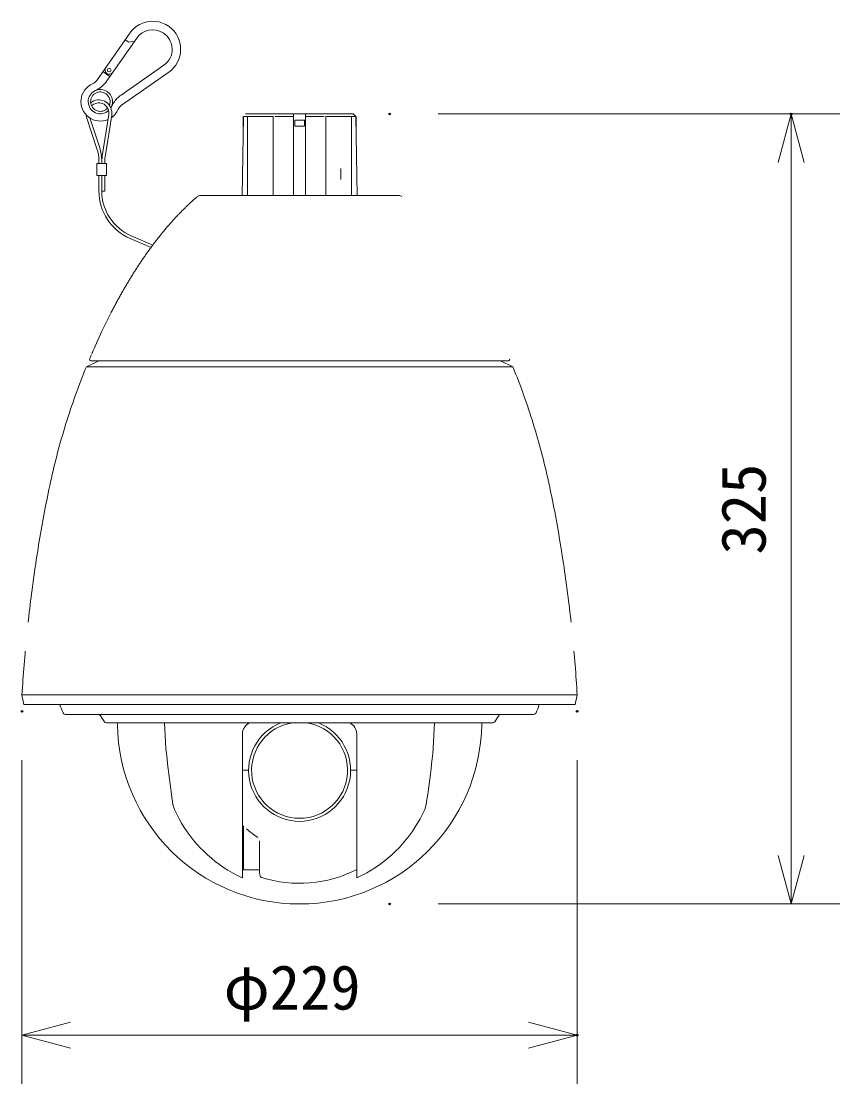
# Model space of a CAD drawing. Units: millimetres, scale not verified. Extents: x -62 to 63, y -116 to 117.
# Drawn here: x -31.17 to 2.52, y 20.76 to 64.47 of the extents above; entities that cross this region are included whole.
import ezdxf
from ezdxf.enums import TextEntityAlignment as Align

# ---------------------------------------------------------------- set-up
doc = ezdxf.new("R2010")
doc.units = ezdxf.units.MM
doc.header["$LTSCALE"] = 0.125
doc.header["$PDMODE"] = 32
doc.header["$PDSIZE"] = 0.0625
doc.linetypes.add('USER1', pattern=[13.02, 10, -1, 0.01, -1, 0.01, -1])
for name, color, linetype, lineweight in [('0-0_0', 7, 'Continuous', 9), ('0-4_GAIKEI', 1, 'Continuous', 18), ('0-6_SUNPO', 7, 'Continuous', 9)]:
    doc.layers.add(name, color=color, linetype=linetype, lineweight=lineweight)
doc.layers.add('0-5_Defpoints', color=7, linetype='Continuous')
doc.styles.add('ＭＳ ゴシック', font='')
doc.styles.get('ＭＳ ゴシック').set_extended_font_data('MS Gothic')

# ---------------------------------------------------------------- blocks, each defined once
blk = doc.blocks.new('_OPEN30')
at = {"layer": '0-0_0'}
blk.add_line((0, 0), (-1, 0), dxfattribs=at)
blk.add_lwpolyline([(-1, 0.26795), (0, 0), (-1, -0.26795)], dxfattribs=at)
blk = doc.blocks.new('D4')
at = {"layer": '0-5_Defpoints'}
for p in [(-33.9757, 32.0815), (-11.1197, 32.0815), (-11.1197, 18.7639)]:
    blk.add_point(p, dxfattribs=at)
at = {"layer": '0-6_SUNPO'}
for p, q in [((-33.9757, 30.0815), (-33.9757, 16.7639)), ((-11.1197, 30.0815), (-11.1197, 16.7639)), ((-31.9757, 18.7639), (-13.1197, 18.7639))]:
    blk.add_line(p, q, dxfattribs=at)
at = {"layer": '0-6_SUNPO', "xscale": 2, "yscale": 2, "rotation": 180}
blk.add_blockref('_OPEN30', (-33.9757, 18.7639), dxfattribs=at)
at = {"layer": '0-6_SUNPO', "xscale": 2, "yscale": 2}
blk.add_blockref('_OPEN30', (-11.1197, 18.7639), dxfattribs=at)
at = {"layer": '0-6_SUNPO', "style": 'ＭＳ ゴシック'}
blk.add_text('φ229', height=1.833, dxfattribs=at).set_placement((-25.6727, 19.2639), align=Align.BOTTOM_LEFT)
blk = doc.blocks.new('D3')
at = {"layer": '0-5_Defpoints'}
for p in [(-18.839, 56.6592), (-2.3096, 56.6592), (-18.839, 24.1592)]:
    blk.add_point(p, dxfattribs=at)
at = {"layer": '0-6_SUNPO'}
for p, q in [((-16.839, 56.6592), (-0.3096, 56.6592)), ((-2.3096, 26.1592), (-2.3096, 54.6592)), ((-16.839, 24.1592), (-0.3096, 24.1592))]:
    blk.add_line(p, q, dxfattribs=at)
at = {"layer": '0-6_SUNPO', "xscale": 2, "yscale": 2}
for p, rotation in [((-2.3096, 56.6592), 90), ((-2.3096, 24.1592), 270)]:
    blk.add_blockref('_OPEN30', p, dxfattribs=dict(at, rotation=rotation))
at = {"layer": '0-6_SUNPO', "style": 'ＭＳ ゴシック'}
blk.add_text('325', height=1.833, rotation=90, dxfattribs=at).set_placement((-2.8096, 38.5342), align=Align.BOTTOM_LEFT)

msp = doc.modelspace()

# ---------------------------------------------------------------- linework, layer by layer
at = {"layer": '0-4_GAIKEI'}
for p, q in [((-28.064, 62.0367), (-26.7034, 63.9798)), ((-27.6501, 62.0176), (-26.4167, 63.7791)), ((-26.8924, 63.7099), (-26.749, 63.6096)), ((-26.5053, 63.6525), (-26.749, 63.6096)), ((-25.3025, 62.6649), (-27.064, 61.4315)), ((-27.8101, 62.3993), (-27.5234, 62.1985)), ((-25.1017, 62.3782), (-27.0449, 61.0176)), ((-28.4919, 60.5255), (-28.0555, 59.2215)), ((-28.3546, 60.4932), (-27.9418, 59.2596)), ((-27.5694, 60.6312), (-27.8383, 58.9224)), ((-27.4508, 60.6125), (-27.7212, 58.8945)), ((-20.7968, 60.5563), (-22.0275, 60.5563)), ((-21.8575, 60.5563), (-21.8575, 57.3063)), ((-20.7968, 60.5563), (-20.7968, 57.3063)), ((-19.9651, 60.5563), (-20.7315, 60.5563)), ((-19.9651, 57.3063), (-19.9651, 60.6563)), ((-19.9151, 60.4063), (-19.9151, 60.1563)), ((-19.5151, 60.4063), (-19.9151, 60.4063)), ((-19.5151, 60.1563), (-19.5151, 60.4063)), ((-19.4651, 60.6563), (-19.4651, 57.3063)), ((-18.6987, 60.5563), (-19.4651, 60.5563)), ((-18.6333, 60.5563), (-18.6333, 57.3063)), ((-17.4027, 60.5563), (-18.6333, 60.5563)), ((-17.5727, 60.5563), (-17.5727, 57.3063)), ((-19.9151, 60.1563), (-19.5151, 60.1563)), ((-27.858, 58.6187), (-28.058, 58.6187)), ((-28.058, 58.6187), (-28.058, 58.1187)), ((-27.978, 58.6187), (-27.978, 58.7455)), ((-27.858, 58.6187), (-27.858, 58.6705)), ((-27.658, 58.6187), (-27.858, 58.6187)), ((-27.7395, 58.6613), (-27.7395, 58.6187)), ((-27.658, 58.1187), (-27.658, 58.6187)), ((-28.058, 58.1187), (-27.7896, 58.1187)), ((-27.978, 58.1187), (-27.978, 57.4841)), ((-27.858, 58.1187), (-27.858, 57.4841)), ((-27.7896, 58.1187), (-27.658, 58.1187)), ((-27.7395, 58.1187), (-27.7395, 57.4854)), ((-27.7395, 57.4854), (-27.858, 57.4854)), ((-25.8321, 55.1655), (-26.6951, 55.5363)), ((-26.6477, 55.6466), (-25.7586, 55.2645)), ((-27.9819, 50.5063), (-28.494, 50.2563)), ((-11.1149, 50.5063), (-28.3153, 50.5063)), ((-11.4482, 50.5063), (-10.9362, 50.2563)), ((-10.9362, 50.2563), (-28.494, 50.2563)), ((-31.1431, 36.7563), (-8.2871, 36.7563)), ((-10.0705, 35.9563), (-29.3595, 35.9563)), ((-27.7485, 35.6512), (-27.8666, 35.83)), ((-27.6651, 35.6063), (-11.7651, 35.6063)), ((-27.223, 35.6063), (-27.2144, 35.5563)), ((-25.2153, 34.5605), (-25.2701, 35.6063)), ((-12.2072, 35.6063), (-12.2157, 35.5563)), ((-11.6816, 35.6512), (-11.5636, 35.83)), ((-22.0651, 29.2279), (-22.0651, 35.1563)), ((-17.3651, 29.2279), (-17.3651, 35.1563)), ((-25.2147, 34.5522), (-25.2153, 34.5605)), ((-21.8151, 33.6563), (-22.0651, 33.6563)), ((-21.7999, 33.7963), (-21.8103, 33.7963)), ((-17.3651, 33.6563), (-17.6151, 33.6563)), ((-21.7999, 33.5163), (-21.8103, 33.5163)), ((-22.0308, 29.5563), (-22.0308, 31.3673)), ((-21.3611, 30.7535), (-21.3611, 29.5107)), ((-21.4109, 29.5563), (-22.0308, 29.5563)), ((-21.3457, 29.3353), (-21.3611, 29.5107))]:
    msp.add_line(p, q, dxfattribs=at)
at = {"layer": '0-4_GAIKEI', "color": 7}
for p, q in [((-22.0275, 60.5563), (-22.0842, 57.3063)), ((-22.0389, 59.9024), (-22.0389, 60.5563)), ((-21.9354, 60.6563), (-17.4947, 60.6563)), ((-17.5045, 60.6563), (-17.4027, 60.5563)), ((-17.4027, 60.5563), (-17.346, 57.3063)), ((-17.3913, 59.9024), (-17.3913, 60.5563)), ((-15.635, 57.3063), (-23.7951, 57.3063)), ((-15.635, 57.3063), (-23.7951, 57.3063)), ((-27.4988, 52.4363), (-27.4982, 52.4363)), ((-28.189, 50.9763), (-28.1896, 50.9763)), ((-31.0651, 36.3563), (-31.1431, 36.7563)), ((-8.3651, 36.3563), (-8.2871, 36.7563)), ((-31.0651, 36.3563), (-8.3651, 36.3563))]:
    msp.add_line(p, q, dxfattribs=at)
at = {"layer": '0-4_GAIKEI', "linetype": 'USER1'}
msp.add_line((-18.018, 58.407), (-18.018, 57.957), dxfattribs=at)
at = {"layer": '0-4_GAIKEI', "color": 7}
for points in [[(-24.4825, 56.7429), (-24.4575, 56.7677), (-24.4324, 56.7924), (-24.4073, 56.8169), (-24.3821, 56.8413), (-24.3569, 56.8656), (-24.3317, 56.8897), (-24.3065, 56.9137)], [(-24.3065, 56.9137), (-24.2813, 56.9376), (-24.256, 56.9614), (-24.2307, 56.985), (-24.2054, 57.0085), (-24.1801, 57.0318), (-24.1547, 57.055), (-24.1293, 57.0781), (-24.1039, 57.1011), (-24.0785, 57.1239), (-24.053, 57.1466), (-24.0276, 57.1692), (-24.0021, 57.1916), (-23.9765, 57.2139), (-23.951, 57.236), (-23.9254, 57.2581)], [(-25.4399, 55.6751), (-25.4159, 55.7049), (-25.3919, 55.7346), (-25.3678, 55.7641), (-25.3437, 55.7935), (-25.3195, 55.8228), (-25.2954, 55.852), (-25.2712, 55.881), (-25.247, 55.91), (-25.2227, 55.9387), (-25.1984, 55.9674), (-25.1741, 55.9959), (-25.1498, 56.0244), (-25.1254, 56.0526), (-25.1011, 56.0808), (-25.0766, 56.1088), (-25.0522, 56.1367), (-25.0277, 56.1645), (-25.0032, 56.1921), (-24.9787, 56.2196), (-24.9541, 56.247), (-24.9295, 56.2743), (-24.9049, 56.3014), (-24.8803, 56.3284), (-24.8556, 56.3553), (-24.8309, 56.382), (-24.8062, 56.4087), (-24.7815, 56.4352), (-24.7567, 56.4615), (-24.7319, 56.4877), (-24.7071, 56.5138), (-24.6822, 56.5398), (-24.6574, 56.5657), (-24.6325, 56.5914), (-24.6075, 56.6169), (-24.5826, 56.6424), (-24.5576, 56.6677), (-24.5326, 56.6929), (-24.5076, 56.718), (-24.4825, 56.7429)], [(-26.3522, 54.4171), (-26.3295, 54.4516), (-26.3067, 54.4861), (-26.2838, 54.5204), (-26.2609, 54.5546), (-26.238, 54.5887), (-26.2151, 54.6226), (-26.1921, 54.6565), (-26.1691, 54.6902), (-26.1461, 54.7238), (-26.123, 54.7573), (-26.0999, 54.7906), (-26.0768, 54.8239), (-26.0536, 54.857), (-26.0304, 54.89), (-26.0071, 54.9228), (-25.9839, 54.9556), (-25.9606, 54.9882), (-25.9372, 55.0207), (-25.9139, 55.0531), (-25.8905, 55.0854), (-25.867, 55.1176), (-25.8436, 55.1496), (-25.8201, 55.1815), (-25.7965, 55.2133), (-25.773, 55.2449), (-25.7494, 55.2764), (-25.7258, 55.3079), (-25.7021, 55.3391), (-25.6784, 55.3703), (-25.6547, 55.4013), (-25.631, 55.4323), (-25.6072, 55.4631), (-25.5834, 55.4937), (-25.5596, 55.5243), (-25.5357, 55.5547), (-25.5118, 55.585), (-25.4879, 55.6152), (-25.4639, 55.6452), (-25.4399, 55.6751)], [(-27.2123, 52.9786), (-27.1909, 53.0177), (-27.1696, 53.0566), (-27.1481, 53.0954), (-27.1267, 53.1341), (-27.1052, 53.1727), (-27.0836, 53.2112), (-27.0621, 53.2496), (-27.0405, 53.2879), (-27.0188, 53.326), (-26.9971, 53.3641), (-26.9754, 53.402), (-26.9536, 53.4398), (-26.9318, 53.4775), (-26.91, 53.5151), (-26.8881, 53.5525), (-26.8662, 53.5899), (-26.8443, 53.6271), (-26.8223, 53.6642), (-26.8003, 53.7013), (-26.7782, 53.7382), (-26.7561, 53.7749), (-26.734, 53.8116), (-26.7118, 53.8481), (-26.6896, 53.8846), (-26.6673, 53.9209), (-26.6451, 53.9571), (-26.6228, 53.9932), (-26.6004, 54.0291), (-26.578, 54.065), (-26.5556, 54.1007), (-26.5331, 54.1364), (-26.5107, 54.1719), (-26.4881, 54.2072), (-26.4656, 54.2425), (-26.443, 54.2776), (-26.4203, 54.3127), (-26.3977, 54.3476), (-26.375, 54.3824), (-26.3522, 54.4171)], [(-27.4886, 52.4563), (-27.4653, 52.5015), (-27.4445, 52.5418), (-27.4236, 52.5821), (-27.4026, 52.6222), (-27.3816, 52.6623), (-27.3606, 52.7022), (-27.3395, 52.742), (-27.3184, 52.7817), (-27.2973, 52.8213), (-27.2761, 52.8608), (-27.2549, 52.9002), (-27.2336, 52.9395), (-27.2123, 52.9786)], [(-28.1896, 50.9763), (-28.0216, 51.3529), (-27.8505, 51.7218), (-27.6762, 52.083), (-27.4988, 52.4363)], [(-28.3234, 50.6657), (-28.3043, 50.7105), (-28.2852, 50.7553)], [(-28.2661, 50.7999), (-28.2469, 50.8445), (-28.2277, 50.8889), (-28.2084, 50.9333), (-28.1984, 50.9563)], [(-28.3614, 50.5757), (-28.3424, 50.6207), (-28.3234, 50.6657)], [(-29.9322, 45.6691), (-29.8976, 45.8206), (-29.8624, 45.9719), (-29.8264, 46.123), (-29.7898, 46.274), (-29.7523, 46.4247), (-29.7142, 46.5753), (-29.6752, 46.7256), (-29.6355, 46.8757), (-29.5949, 47.0256), (-29.5535, 47.1753), (-29.5112, 47.3246), (-29.468, 47.4738), (-29.424, 47.6226), (-29.3791, 47.7713), (-29.3334, 47.9196), (-29.2868, 48.0677), (-29.2394, 48.2155), (-29.1911, 48.363), (-29.1421, 48.5103), (-29.0923, 48.6573), (-29.0416, 48.8041), (-28.9902, 48.9505), (-28.9381, 49.0967), (-28.8851, 49.2427), (-28.8315, 49.3883), (-28.777, 49.5337), (-28.7219, 49.6788), (-28.666, 49.8236), (-28.6094, 49.9682), (-28.5521, 50.1124), (-28.494, 50.2563)], [(-9.498, 45.6691), (-9.5325, 45.8206), (-9.5678, 45.9719), (-9.6037, 46.123), (-9.6404, 46.274), (-9.6778, 46.4247), (-9.716, 46.5753), (-9.7549, 46.7256), (-9.7947, 46.8757), (-9.8353, 47.0256), (-9.8767, 47.1753), (-9.919, 47.3246), (-9.9621, 47.4738), (-10.0062, 47.6226), (-10.0511, 47.7713), (-10.0968, 47.9196), (-10.1434, 48.0677), (-10.1908, 48.2155), (-10.239, 48.363), (-10.2881, 48.5103), (-10.3379, 48.6573), (-10.3885, 48.8041), (-10.4399, 48.9505), (-10.4921, 49.0967), (-10.545, 49.2427), (-10.5987, 49.3883), (-10.6531, 49.5337), (-10.7083, 49.6788), (-10.7641, 49.8236), (-10.8207, 49.9682), (-10.8781, 50.1124), (-10.9362, 50.2563)], [(-30.8891, 39.7563), (-30.8789, 39.8487), (-30.8615, 40.0029), (-30.8437, 40.1571), (-30.8255, 40.3112), (-30.807, 40.4653), (-30.788, 40.6194), (-30.7687, 40.7734), (-30.749, 40.9274), (-30.7289, 41.0813), (-30.7085, 41.2351), (-30.6877, 41.3889), (-30.6665, 41.5427), (-30.645, 41.6964), (-30.6231, 41.8501), (-30.6008, 42.0037), (-30.5781, 42.1573), (-30.5551, 42.3108), (-30.5316, 42.4642), (-30.5078, 42.6176), (-30.4835, 42.7709), (-30.4588, 42.9242), (-30.4337, 43.0774), (-30.4081, 43.2305), (-30.3821, 43.3836), (-30.3557, 43.5365), (-30.3287, 43.6894), (-30.3013, 43.8423), (-30.2734, 43.995), (-30.2451, 44.1477), (-30.2162, 44.3003), (-30.1868, 44.4528), (-30.157, 44.6052), (-30.1266, 44.7575), (-30.0956, 44.9097), (-30.0641, 45.0619), (-30.0321, 45.2139), (-29.9994, 45.3658), (-29.9661, 45.5175), (-29.9322, 45.6691)], [(-8.541, 39.7563), (-8.5513, 39.8487), (-8.5687, 40.0029), (-8.5865, 40.1571), (-8.6047, 40.3112), (-8.6232, 40.4653), (-8.6421, 40.6194), (-8.6615, 40.7734), (-8.6812, 40.9274), (-8.7012, 41.0813), (-8.7217, 41.2351), (-8.7425, 41.3889), (-8.7636, 41.5427), (-8.7852, 41.6964), (-8.8071, 41.8501), (-8.8294, 42.0037), (-8.852, 42.1573), (-8.8751, 42.3108), (-8.8985, 42.4642), (-8.9224, 42.6176), (-8.9467, 42.7709), (-8.9714, 42.9242), (-8.9965, 43.0774), (-9.022, 43.2305), (-9.048, 43.3836), (-9.0745, 43.5365), (-9.1014, 43.6894), (-9.1288, 43.8423), (-9.1567, 43.995), (-9.1851, 44.1477), (-9.2139, 44.3003), (-9.2433, 44.4528), (-9.2732, 44.6052), (-9.3036, 44.7575), (-9.3345, 44.9097), (-9.366, 45.0619), (-9.3981, 45.2139), (-9.4308, 45.3658), (-9.464, 45.5175), (-9.498, 45.6691)], [(-31.1431, 36.7563), (-31.1338, 36.9113), (-31.1241, 37.0662), (-31.1139, 37.221), (-31.1034, 37.3759), (-31.0924, 37.5307), (-31.081, 37.6854), (-31.0692, 37.8402), (-31.057, 37.9949), (-31.0443, 38.1496), (-31.0313, 38.3042), (-31.0179, 38.4588), (-31.0092, 38.5563)], [(-8.2871, 36.7563), (-8.2964, 36.9113), (-8.3061, 37.0662), (-8.3163, 37.221), (-8.3268, 37.3759), (-8.3378, 37.5307), (-8.3492, 37.6854), (-8.361, 37.8402), (-8.3732, 37.9949), (-8.3858, 38.1496), (-8.3989, 38.3042), (-8.4123, 38.4588), (-8.421, 38.5563)]]:
    msp.add_lwpolyline(points, dxfattribs=at)
at = {"layer": '0-4_GAIKEI'}
for points in [[(-14.2155, 34.5522), (-14.2149, 34.5605), (-14.1601, 35.6063)], [(-22.0673, 29.2289), (-22.1044, 29.246), (-22.2942, 29.339), (-22.4804, 29.4389), (-22.6627, 29.5458), (-22.8409, 29.6594), (-23.0147, 29.7796), (-23.1839, 29.9062), (-23.3482, 30.039), (-23.5075, 30.1779), (-23.6614, 30.3226), (-23.8099, 30.473), (-23.9526, 30.6289), (-24.0894, 30.7899), (-24.22, 30.956), (-24.3444, 31.1269), (-24.4623, 31.3022), (-24.5735, 31.4819), (-24.678, 31.6656), (-24.7755, 31.8531), (-24.8657, 32.0441), (-24.928, 32.2457), (-24.9604, 32.4545), (-24.9908, 32.6636), (-25.0201, 32.8729), (-25.0483, 33.0823), (-25.0754, 33.2919), (-25.1014, 33.5016), (-25.1263, 33.7115), (-25.15, 33.9215), (-25.1727, 34.1316), (-25.1942, 34.3418), (-25.2147, 34.5522)], [(-17.3629, 29.2289), (-17.3258, 29.246), (-17.136, 29.339), (-16.9498, 29.4389), (-16.7675, 29.5458), (-16.5893, 29.6594), (-16.4155, 29.7796), (-16.2463, 29.9062), (-16.0819, 30.039), (-15.9227, 30.1779), (-15.7687, 30.3226), (-15.6203, 30.473), (-15.4776, 30.6289), (-15.3408, 30.7899), (-15.2101, 30.956), (-15.0858, 31.1269), (-14.9679, 31.3022), (-14.8566, 31.4819), (-14.7522, 31.6656), (-14.6547, 31.8531), (-14.5644, 32.0441), (-14.5022, 32.2457), (-14.4698, 32.4545), (-14.4394, 32.6636), (-14.41, 32.8729), (-14.3818, 33.0823), (-14.3548, 33.2919), (-14.3288, 33.5016), (-14.3039, 33.7115), (-14.2801, 33.9215), (-14.2575, 34.1316), (-14.2359, 34.3418), (-14.2155, 34.5522)], [(-21.3457, 29.3353), (-21.3421, 29.3158), (-21.3341, 29.2964), (-21.3222, 29.2791), (-21.3069, 29.2646), (-21.2888, 29.2536), (-21.2764, 29.2487)]]:
    msp.add_lwpolyline(points, dxfattribs=at)
msp.add_circle((-27.552, 62.4627), 0.075, dxfattribs=at)
for centre, radius, start, end in [((-25.7613, 63.3202), 1.15, 114.52366, 145), ((-25.7613, 63.3202), 1.15, 54.00506, 114.52366), ((-25.7613, 63.3202), 0.8, 58.00288, 145), ((-25.7613, 63.3202), 0.8, 305, 58.00288), ((-25.7613, 63.3202), 1.15, 305, 54.00506), ((-27.552, 62.4627), 0.175, 145, 325), ((-27.918, 61.1636), 0.8, 113.2455, 293.32866), ((-28.3916, 62.2661), 0.4, 293.2455, 325), ((-28.6331, 62.7058), 1.2, 294.87418, 325), ((-27.918, 61.1636), 0.5, 358.01664, 114.87418), ((-27.918, 61.1636), 0.5, 114.87418, 313.01664), ((-27.918, 61.1636), 0.4, 45, 318.7433), ((-27.982, 60.6961), 0.5377, 0, 128.3185), ((-27.918, 61.1636), 0.4, 3.7433, 45), ((-26.3757, 60.4485), 1.2, 125, 146.24561), ((-27.982, 60.6961), 0.4177, 0, 135.22824), ((-27.918, 61.1636), 0.4, 337.86865, 3.7433), ((-27.918, 61.1636), 0.5, 329.3214, 335.12582), ((-27.918, 61.1636), 0.8, 304.20901, 336.7545), ((-27.918, 61.1636), 0.5, 335.12582, 358.01664), ((-26.3757, 60.4485), 1.2, 146.24561, 155.12582), ((-26.8154, 60.6899), 0.4, 125, 156.7545), ((-26.8154, 60.6899), 0.4, 153.67974, 156.7545), ((-27.982, 60.6961), 0.5377, 186.8496, 198.50312), ((-27.982, 60.6961), 0.4177, 351.05601, 360), ((-27.982, 60.6961), 0.5377, 351.05601, 0), ((-29.478, 58.7455), 1.5, 0, 18.50312), ((-29.478, 58.7455), 1.62, 0, 18.50312), ((-26.238, 58.6705), 1.62, 171.05601, 180), ((-26.2395, 58.6613), 1.5, 171.05601, 180), ((-25.858, 57.4841), 2.12, 180, 246.74333), ((-25.858, 57.4841), 2, 180, 246.74333), ((-26.7151, 37.2463), 3, 197.25945, 204.2265), ((-12.7151, 37.2463), 3, 335.7735, 342.74055), ((-29.3597, 36.0563), 0.1, 204.2265, 270), ((-28.8679, 35.1687), 1.2, 33.438, 41.0262), ((-10.5622, 35.1687), 1.2, 138.9738, 146.562), ((-10.0705, 36.0563), 0.1, 270, 335.7735), ((-27.6651, 35.7063), 0.1, 213.438, 270), ((-21.5651, 35.1563), 0.5, 115.62125, 180), ((-19.7151, 33.6563), 2.1, 111.69125, 68.37939), ((-19.7151, 33.6563), 1.975, 98.65172, 81.34828), ((-17.8651, 35.1563), 0.5, 0, 64.37845), ((-11.7651, 35.7063), 0.1, 270, 326.562), ((-19.7151, 33.6563), 3.25, 227.80913, 238.12785), ((-19.7151, 34.1563), 5.15, 242.84948, 243.2787), ((-21.4109, 29.5063), 0.05, 5, 90), ((-19.7151, 34.1563), 5.15, 252.35148, 297.1598)]:
    msp.add_arc(centre, radius, start, end, dxfattribs=at)
at = {"layer": '0-4_GAIKEI', "color": 7}
for centre, radius, start, end in [((-23.7951, 57.1063), 0.2, 90, 130.65096), ((-23.7951, 57.1063), 0.2, 90, 130.65096), ((-15.635, 57.1063), 0.2, 49.34904, 90), ((-15.635, 57.1063), 0.2, 49.34904, 90), ((-28.3153, 50.5563), 0.05, 157.21972, 270), ((-11.1149, 50.5563), 0.05, 270, 22.78028), ((-19.7151, 35.6563), 7.5, 180.76397, 270), ((-19.7151, 35.6563), 7.5, 270, 359.23603)]:
    msp.add_arc(centre, radius, start, end, dxfattribs=at)

# ---------------------------------------------------------------- block references
at = {"layer": '0-6_SUNPO'}
for name in ['D3', 'D4']:
    msp.add_blockref(name, (2.8326, 3.9971), dxfattribs=at)

doc.saveas('drawing.dxf')
